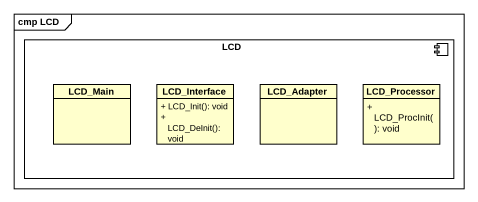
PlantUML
@startuml
mainframe cmp LCD
hide circle
hide empty members
skinparam classAttributeIconSize 0
component LCD {
  class LCD_Main
  class LCD_Interface {
    + LCD_Init(): void
    + LCD_DeInit(): void
  }
  class LCD_Adapter
  class LCD_Processor {
    + LCD_ProcInit(): void
  }
}
@enduml
